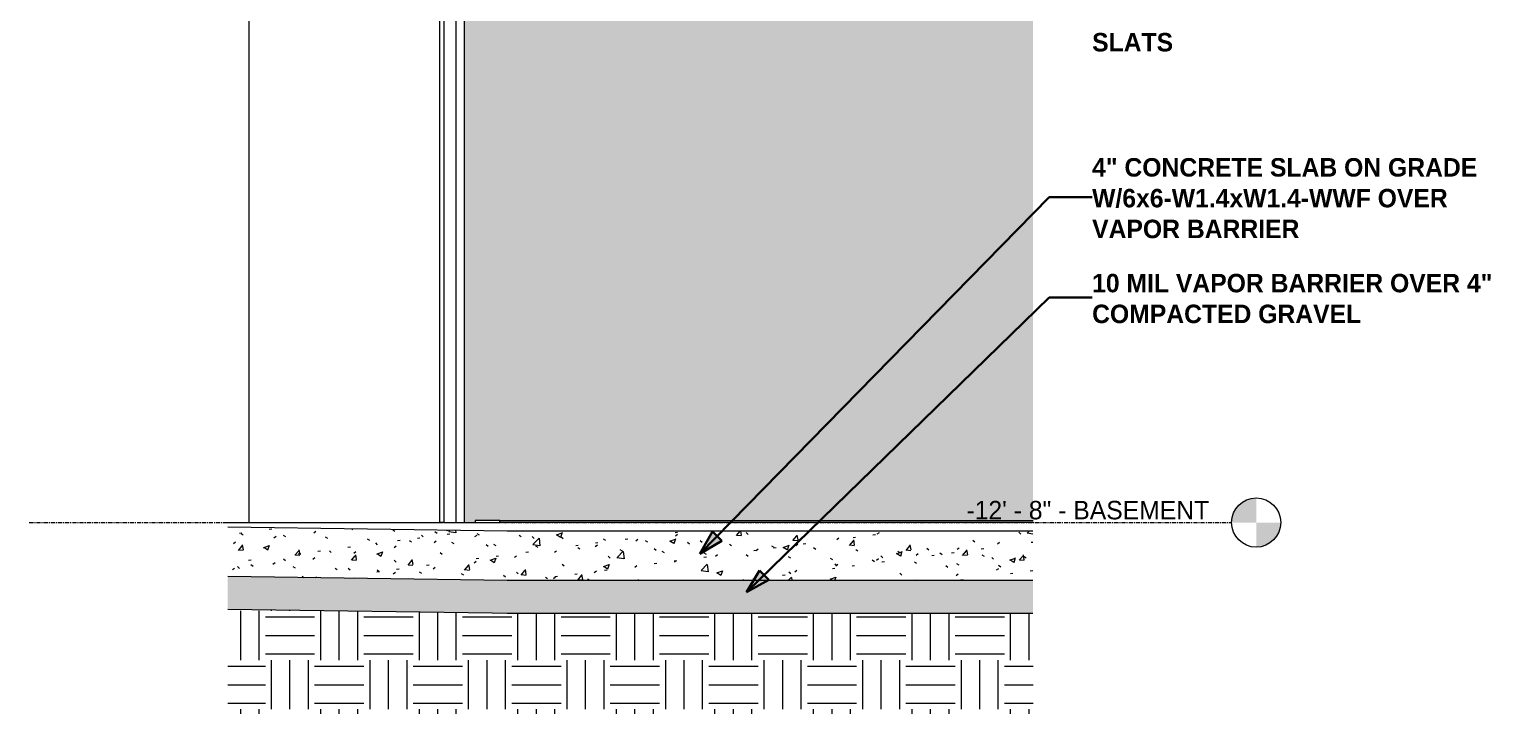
# Model space of a CAD drawing. Header units: inches. Extents: x 9847 to 10833, y -183 to 465.
# Drawn here: x 10019.2 to 10197.2, y -175.3 to -91.9 of the extents above; entities that cross this region are included whole.
import ezdxf

# ---------------------------------------------------------------- set-up
doc = ezdxf.new("R2010")
doc.units = ezdxf.units.IN
doc.header["$MEASUREMENT"] = 0
doc.linetypes.add('Grid Line 1_2_', pattern=[0.875, 0.5, -0.125, 0.125, -0.125])
for name, color, linetype, lineweight in [('0-2', 55, 'Continuous', 9), ('0-3', 250, 'Continuous', 5), ('A-DOOR-1', 7, 'Continuous', 9), ('A-DOOR-FRAM-1', 250, 'Continuous', 30), ('A-DOOR-FRAM-2', 7, 'Continuous', 9), ('A-FLOR-3', 192, 'Continuous', 9), ('A-FLOR-4', 55, 'Continuous', 9), ('A-FLOR-LEVL', 51, 'Continuous', 9), ('A-FLOR-LEVL-1', 51, 'Grid Line 1_2_', 9), ('A-FLOR-MCUT-1', 51, 'Continuous', 9), ('A-FLOR-PATT-1', 252, 'Continuous', 9), ('A-GENM-1', 55, 'Continuous', 9), ('A-GENM-2', 7, 'Continuous', 9), ('A-WALL-PATT-1', 55, 'Continuous', 9), ('C-TOPO-1', 252, 'Continuous', 9), ('G-ANNO-TEXT', 231, 'Continuous', 30), ('G-ANNO-TEXT-1', 231, 'Continuous', 9), ('S-FNDN-1', 55, 'Continuous', 9), ('S-FNDN-2', 7, 'Continuous', 9)]:
    doc.layers.add(name, color=color, linetype=linetype, lineweight=lineweight)
doc.styles.add('Century Gothic', font='ufonts.com_century-gothic.ttf', dxfattribs={"height": 2.25})
doc.styles.add('Century Gothic_B', font='GOTHICB.TTF', dxfattribs={"height": 2.25})

# ---------------------------------------------------------------- blocks, each defined once
blk = doc.blocks.new('CTR  - Topography_rvt-2-WALL SECTION - WEST STAIR - WEST WALL')
at = {"layer": 'C-TOPO-1'}
h = blk.add_hatch(dxfattribs=at)
h.set_pattern_fill('FP_1', color=256, style=0, pattern_type=2)
h.set_pattern_definition([(0, (10995.947, 72), (6, 6), [6, -6]), (0, (10995.947, 74.25), (6, 6), [6, -6]), (0, (10995.947, 76.5), (6, 6), [6, -6]), (90, (10996.697, 77.25), (-6, 6), [6, -6]), (90, (10998.947, 77.25), (-6, 6), [6, -6]), (90, (11001.197, 77.25), (-6, 6), [6, -6])])
h.paths.add_polyline_path([(10037.13, -175.29), (10037.13, -163.05), (9974.21, -163.05), (9939.07, -162.55), (9939.07, -175.29), (9988.1, -175.29)], flags=0)
blk = doc.blocks.new('Parking_Stall_Multiple - STANDARD-2220512-WALL SECTION - WEST STAIR - WEST WALL')
at = {"layer": 'A-GENM-1'}
for p, q in [((9972.19, -151.75), (10037.13, -151.75)), ((9972.19, -151.75), (10037.13, -151.75)), ((10037.13, -152), (9972.19, -152)), ((10037.13, -152), (9972.19, -152))]:
    blk.add_line(p, q, dxfattribs=at)
at = {"layer": 'A-GENM-2'}
for p, q in [((9972.19, -151.75), (9969.19, -151.75)), ((9969.19, -151.75), (9969.19, -152)), ((9969.19, -152), (9972.19, -152)), ((9972.19, -152), (9972.19, -151.75))]:
    blk.add_line(p, q, dxfattribs=at)
blk = doc.blocks.new('CHAINLINK GATE - CHAINLINK GATE-2199385-WALL SECTION - WEST STAIR - WEST WALL')
at = {"layer": 'A-DOOR-1'}
for p, q in [((9966.88, -68), (9965.38, -68)), ((9965.38, -68), (9965.38, -152)), ((9966.88, -152), (9966.88, -68)), ((9965.38, -152), (9966.88, -152))]:
    blk.add_line(p, q, dxfattribs=at)
at = {"layer": 'A-DOOR-FRAM-1'}
for p, q in [((9964.88, -65), (9964.88, -68)), ((9965.88, -65), (9964.88, -65)), ((9965.88, -68), (9965.88, -65)), ((9967.88, -65), (9966.88, -65)), ((9966.88, -65), (9966.88, -68)), ((9967.88, -68), (9967.88, -65)), ((9964.88, -68), (9965.88, -68)), ((9966.88, -68), (9967.88, -68))]:
    blk.add_line(p, q, dxfattribs=at)
at = {"layer": 'A-DOOR-FRAM-2'}
for p, q in [((9964.88, -152), (9964.88, -68)), ((9967.88, -68), (9967.88, -152)), ((9965.38, -152), (9964.88, -152)), ((9966.88, -152), (9967.88, -152))]:
    blk.add_line(p, q, dxfattribs=at)
blk = doc.blocks.new('CTR - 1st Phase - Common Walls_rvt-2-WALL SECTION - WEST STAIR - WEST WALL')
at = {"layer": 'A-WALL-PATT-1'}
h = blk.add_hatch(dxfattribs=at)
h.set_pattern_fill('FP_2', color=256, style=0, pattern_type=2)
h.set_pattern_definition([(90, (9901.19, -152), (-36.188, 2e-15), [])])
h.paths.add_polyline_path([(9964.88, -152), (9964.88, -65), (9965.88, -65), (9965.88, -21), (9939.07, -21), (9939.07, -152), (9963.59, -152)], flags=0)
at = {"layer": 'S-FNDN-1'}
for p, q in [((9946.49, -21), (9945.65, -21)), ((9939.07, -152), (9964.88, -152))]:
    blk.add_line(p, q, dxfattribs=at)
at = {"layer": 'S-FNDN-2'}
for p, q in [((9965.88, -21), (9965.88, -68)), ((9966.88, -21), (9965.88, -21)), ((9966.88, -68), (9966.88, -21)), ((9965.88, -68), (9966.88, -68))]:
    blk.add_line(p, q, dxfattribs=at)
at = {"layer": '0-2'}
for name in ['CHAINLINK GATE - CHAINLINK GATE-2199385-WALL SECTION - WEST STAIR - WEST WALL', 'Parking_Stall_Multiple - STANDARD-2220512-WALL SECTION - WEST STAIR - WEST WALL']:
    blk.add_blockref(name, (0, 0), dxfattribs=at)
blk = doc.blocks.new('CTR - 1st Phase - Structure_rvt-2-WALL SECTION - WEST STAIR - WEST WALL')
at = {"layer": 'A-WALL-PATT-1'}
h = blk.add_hatch(dxfattribs=at)
h.set_pattern_fill('FP_3', color=256, style=0, pattern_type=2)
h.set_pattern_definition([(0, (10995.947, 72), (3.84, 0.96), [0.317, -2.563, 0.317, -2.563, -15.36]), (0, (10995.947, 72), (3.84, 0.96), [-5.76, 0.317, -5.443, 0.317, -2.563, -6.72]), (0, (10995.947, 72), (3.84, 0.96), [-14.4, 0.317, -1.603, 0.317, -4.483]), (120, (10997.387, 72.48), (-2.7513844, 2.84553755), [0.317, -2.563, 0.317, -2.563, -15.36]), (120, (10997.387, 72.48), (-2.7513844, 2.84553755), [-5.76, 0.317, -5.443, 0.317, -2.563, -6.72]), (120, (10997.387, 72.48), (-2.7513844, 2.84553755), [-14.4, 0.317, -1.603, 0.317, -4.483]), (240, (10997.867, 74.4), (-1.0886156, -3.80553755), [0.317, -2.563, 0.317, -2.563, -15.36]), (240, (10997.867, 74.4), (-1.0886156, -3.80553755), [-5.76, 0.317, -5.443, 0.317, -2.563, -6.72]), (240, (10997.867, 74.4), (-1.0886156, -3.80553755), [-14.4, 0.317, -1.603, 0.317, -4.483])])
h.paths.add_polyline_path([(9967.88, -152), (9969.19, -152), (9969.19, -151.75), (10037.13, -151.75), (10037.13, -41), (9966.88, -41), (9966.88, -65), (9967.88, -65), (9967.88, -151.75)], flags=0)
blk = doc.blocks.new('Level - Level Head - Circle-50818-WALL SECTION - WEST STAIR - WEST WALL')
at = {"layer": 'A-FLOR-LEVL'}
h = blk.add_hatch(color=256, dxfattribs=at)
edge = h.paths.add_edge_path(flags=0)
edge.add_line((10064.3, 0), (10061.3, 0))
edge.add_arc((10064.3, 0), 3, 90, 180, ccw=False)
edge.add_line((10064.3, 3), (10064.3, 0))
h = blk.add_hatch(color=256, dxfattribs=at)
edge = h.paths.add_edge_path(flags=0)
edge.add_line((10064.3, -3), (10064.3, 0))
edge.add_line((10064.3, 0), (10067.3, 0))
edge.add_arc((10064.3, 0), 3, 270, 360, ccw=False)
blk.add_circle((10064.3, 0), 3, dxfattribs=at)

msp = doc.modelspace()

# ---------------------------------------------------------------- hatches: boundary and pattern name
at = {"layer": 'A-FLOR-PATT-1'}
h = msp.add_hatch(dxfattribs=at)
h.set_pattern_fill('FP_7', color=256, style=0, pattern_type=2)
h.set_pattern_definition([(50, (11100.247, 72), (6.885997, -0.602097), [0.72, -7.92]), (355, (11100.247, 72), (-1.331756, 7.220547), [0.576, -6.336]), (100.451, (11100.821, 71.95), (5.55363, 6.61819), [0.612, -6.731]), (46.184, (11100.247, 73.92), (10.24564, -1.588925), [1.08, -11.88]), (96.636, (11101.101, 73.788), (8.97244, 9.35152), [0.918, -10.096]), (351.184, (11100.247, 73.92), (8.9732, 9.35123), [0.864, -9.504]), (21, (11101.207, 73.44), (5.730726, -3.865003), [0.72, -7.92]), (326, (11101.207, 73.44), (2.33581, 6.96088), [0.576, -6.336]), (71.451, (11101.685, 73.118), (8.065876, 3.095948), [0.612, -6.731]), (37.5, (11100.247, 72), (0.116866, 3.1954784), [0.317, -5.942, 0.317, -6.115, -6.36]), (37.5, (11100.247, 72), (0.116866, 3.1954784), [-12.691, 0.317, -6.043]), (7.5, (11100.247, 72), (2.52543, 3.786025), [0.317, -3.35, 0.317, -5.798, -2.424]), (7.5, (11100.247, 72), (2.52543, 3.786025), [-9.782, 0.317, -2.107]), (327.5, (11098.107, 72), (5.1243685, -0.216176), [0.317, -2.083, 0.317, -7.171, -9.936]), (327.5, (11098.107, 72), (5.1243685, -0.216176), [-9.888, 0.317, -9.619]), (317.5, (11097.147, 72), (5.598326, 0.96141), [0.317, -2.803, 0.317, -4.656, -7.056]), (317.5, (11097.147, 72), (5.598326, 0.96141), [-8.093, 0.317, -6.739])])
h.paths.add_polyline_path([(10092.39872, -159.03665), (10141.42572, -159.03665), (10141.42572, -153.03665), (10077.37935, -153.03665), (10043.37172, -152.54629), (10043.37172, -158.54626), (10077.37935, -159.03665)], flags=0)
h = msp.add_hatch(dxfattribs=at)
h.set_pattern_fill('FP_6', color=256, style=0, pattern_type=2)
h.set_pattern_definition([(212.005, (11099.4409, 74.015), (-40.3106271, -26.8730086), [1.268, -125.493]), (213.69, (11100.247, 74.553), (-13.436241, -13.436764), [0.969, -47.478]), (198.435, (11100.65, 74.687), (-26.873024, -13.436542), [0.425, -42.065]), (180, (11101.188, 74.687), (-2e-15, -13.437), [0.537, -12.899]), (161.565, (11101.591, 74.553), (-13.436518, 1.2e-05), [0.425, -42.065]), (333.435, (11101.725, 84.227), (13.436532, 1.2e-05), [0.601, -29.444]), (296.565, (11101.591, 84.496), (13.43652, -13.436544), [0.3, -29.745]), (270, (11101.591, 85.168), (13.437, 8e-16), [0.672, -12.765]), (186.34, (11101.7249, 76.434), (-107.4926568, -13.4363962), [1.217, -120.457]), (296.565, (11104.681, 84.765), (13.43652, -13.436544), [0.3, -29.745]), (303.69, (11104.413, 85.168), (13.436764, -13.436241), [0.484, -47.962]), (229.399, (11106.5629, 79.256), (-67.1828397, -80.6196216), [1.239, -122.641]), (243.435, (11106.966, 80.062), (1.2e-05, -13.436532), [0.901, -29.144]), (213.69, (11111.668, 78.584), (-13.436241, -13.436764), [0.484, -47.962]), (33.69, (11107.637, 74.822), (13.436241, 13.436764), [0.484, -47.962]), (0, (11107.369, 74.822), (0, 13.437), [0.269, -13.168]), (333.435, (11107.1, 74.956), (13.436532, 1.2e-05), [0.3, -29.745]), (284.036, (11106.966, 75.494), (13.436545, -40.309721), [0.554, -54.847]), (270, (11106.966, 75.762), (13.437, 8e-16), [0.269, -13.168]), (243.435, (11106.966, 76.031), (1.2e-05, -13.436532), [0.3, -29.745]), (135, (11106.966, 76.165), (-13.43644, 9e-16), [0.19, -18.812]), (90, (11106.966, 76.031), (-13.437, 8e-16), [0.134, -13.302]), (18.435, (11111.803, 82.212), (26.873024, 13.436542), [0.85, -41.641]), (6.34, (11112.6089, 82.481), (107.4926568, 13.4363962), [1.217, -120.457]), (180, (11112.072, 79.256), (-2e-15, -13.437), [0.806, -12.63]), (197.354, (11114.2209, 79.928), (-40.30996214, -13.43709214), [2.252, -222.987]), (198.435, (11114.625, 80.062), (-26.873024, -13.436542), [0.425, -42.065]), (213.69, (11115.028, 80.331), (-13.436241, -13.436764), [0.484, -47.962]), (251.565, (11115.162, 80.734), (-1.2e-05, -13.436518), [0.425, -42.065]), (243.435, (11115.296, 81.003), (1.2e-05, -13.436532), [0.3, -29.745]), (270, (11115.296, 81.271), (13.437, 8e-16), [0.269, -13.168]), (293.199, (11114.8929, 82.212), (13.4363854, -26.8729472), [1.023, -101.307]), (315, (11114.49, 82.615), (13.43644, 0), [0.57, -18.432]), (0, (11113.818, 82.615), (0, 13.437), [0.672, -12.765]), (341.565, (11110.862, 79.39), (13.436518, -1.2e-05), [0.425, -42.065]), (303.69, (11110.594, 79.793), (13.436764, -13.436241), [0.484, -47.962]), (279.462, (11110.4589, 80.599), (13.43628, -67.1832013), [0.817, -80.915]), (270, (11110.459, 81.406), (13.437, 8e-16), [0.806, -12.63]), (239.036, (11110.8619, 82.077), (-13.4372, -26.8732567), [0.783, -77.565]), (188.13, (11111.8029, 82.212), (-80.6200966, -13.436299), [0.95, -94.061]), (116.565, (11101.86, 81.809), (-13.43652, 13.436544), [0.3, -29.745]), (135, (11102.128, 81.54), (-13.43644, 9e-16), [0.38, -18.622]), (168.69, (11102.8, 81.406), (-13.436897, 0.000212), [0.685, -67.829]), (191.31, (11103.472, 81.54), (-53.7465916, -13.436568), [0.685, -67.829]), (194.036, (11104.01, 81.674), (-40.309721, -13.436545), [0.554, -54.847]), (236.31, (11104.278, 82.077), (-13.436194, -26.873299), [0.484, -47.962]), (236.31, (11104.547, 82.481), (-13.436194, -26.873299), [0.484, -47.962]), (270, (11104.547, 82.884), (13.437, 8e-16), [0.403, -13.034]), (291.801, (11104.278, 83.556), (13.4361655, -26.872997), [0.724, -71.635]), (116.565, (11104.413, 80.734), (-13.43652, 13.436544), [0.601, -29.444]), (168.69, (11105.085, 80.599), (-13.436897, 0.000212), [0.685, -67.829]), (194.036, (11105.622, 80.734), (-40.309721, -13.436545), [0.554, -54.847]), (225, (11106.025, 81.137), (9e-16, -13.43644), [0.57, -18.432]), (251.565, (11106.159, 81.54), (-1.2e-05, -13.436518), [0.425, -42.065]), (296.565, (11105.891, 82.077), (13.43652, -13.436544), [0.601, -29.444]), (315, (11105.622, 82.346), (13.43644, 0), [0.38, -18.622]), (326.31, (11105.219, 82.615), (26.873299, -13.436194), [0.484, -47.962]), (0, (11104.95, 82.615), (0, 13.437), [0.269, -13.168]), (33.69, (11104.547, 82.346), (13.436241, 13.436764), [0.484, -47.962]), (71.565, (11104.413, 81.943), (1.2e-05, 13.436518), [0.425, -42.065]), (63.435, (11104.278, 81.674), (-1.2e-05, 13.436532), [0.3, -29.745]), (71.565, (11104.144, 81.271), (1.2e-05, 13.436518), [0.425, -42.065]), (104.036, (11104.144, 80.734), (-13.436545, 40.309721), [0.554, -54.847]), (45, (11103.875, 80.465), (0, 13.43644), [0.38, -18.622]), (18.435, (11103.472, 80.331), (26.873024, 13.436542), [0.425, -42.065]), (0, (11102.8, 80.331), (0, 13.437), [0.672, -12.765]), (14.036, (11102.263, 80.196), (40.309721, 13.436545), [0.554, -54.847]), (341.565, (11101.86, 80.331), (13.436518, -1.2e-05), [0.425, -42.065]), (270, (11101.86, 80.734), (13.437, 8e-16), [0.403, -13.034]), (225, (11102.263, 81.137), (9e-16, -13.43644), [0.57, -18.432]), (198.435, (11103.069, 81.406), (-26.873024, -13.436542), [0.85, -41.641]), (180, (11103.741, 81.406), (-2e-15, -13.437), [0.672, -12.765]), (153.435, (11104.01, 81.271), (-13.436532, -1.2e-05), [0.3, -29.745]), (206.565, (11109.116, 79.121), (-13.436544, -13.43652), [0.3, -29.745]), (146.31, (11109.519, 78.853), (-26.873299, 13.436194), [0.484, -47.962]), (119.745, (11110.0559, 77.912), (-40.3105597, 67.1832064), [1.083, -107.246]), (95.711, (11110.1899, 76.568), (-13.4375424, 120.930058), [1.35, -133.686]), (90, (11110.19, 76.434), (-13.437, 8e-16), [0.134, -13.302]), (63.435, (11110.056, 76.165), (-1.2e-05, 13.436532), [0.3, -29.745]), (26.565, (11109.787, 76.031), (13.436544, 13.43652), [0.3, -29.745]), (0, (11109.384, 76.031), (0, 13.437), [0.403, -13.034]), (0, (11109.25, 76.031), (0, 13.437), [0.134, -13.302]), (0, (11108.981, 76.031), (0, 13.437), [0.269, -13.168]), (326.31, (11108.578, 76.3), (26.873299, -13.436194), [0.484, -47.962]), (333.435, (11108.309, 76.434), (13.436532, 1.2e-05), [0.3, -29.745]), (284.036, (11108.175, 76.972), (13.436545, -40.3097205), [0.554, -54.847]), (270, (11108.175, 77.24), (13.437, 8e-16), [0.269, -13.168]), (270, (11108.175, 77.643), (13.437, 8e-16), [0.403, -13.034]), (258.69, (11108.309, 78.315), (-0.000212, -13.436897), [0.685, -67.829]), (231.34, (11108.8469, 78.987), (-40.3101895, -53.745816), [0.86, -85.176]), (270, (11111.668, 78.718), (13.437, 8e-16), [0.134, -13.302]), (270, (11111.668, 78.853), (13.437, 8e-16), [0.134, -13.302]), (326.31, (11111.265, 79.121), (26.873299, -13.436194), [0.484, -47.962]), (333.435, (11110.459, 79.525), (13.436532, 1.2e-05), [0.901, -29.144]), (0, (11109.787, 79.525), (0, 13.437), [0.672, -12.765]), (63.435, (11109.653, 79.256), (-1.2e-05, 13.436532), [0.3, -29.745]), (90, (11109.653, 78.718), (-13.437, 8e-16), [0.537, -12.899]), (135, (11110.056, 78.315), (-13.43644, 9e-16), [0.57, -18.432]), (161.565, (11110.459, 78.181), (-13.436518, 1.2e-05), [0.425, -42.065]), (180, (11110.862, 78.181), (-2e-15, -13.437), [0.403, -13.034]), (198.435, (11111.265, 78.315), (-26.873024, -13.436542), [0.425, -42.065]), (351.87, (11106.0249, 85.571), (13.4370087, -0.000259), [1.9, -93.111]), (14.036, (11105.488, 85.437), (40.309721, 13.436545), [0.554, -54.847]), (53.13, (11105.085, 84.899), (26.873672, 40.309752), [0.672, -66.511]), (95.194, (11105.2189, 83.421), (-13.4351326, 134.3664647), [1.484, -146.928]), (101.31, (11105.353, 82.749), (-13.436568, 53.7465916), [0.685, -67.829]), (143.13, (11105.891, 82.346), (-40.309752, 26.873672), [0.672, -66.511]), (161.565, (11106.294, 82.212), (-13.436518, 1.2e-05), [0.425, -42.065]), (198.435, (11106.697, 82.346), (-26.873024, -13.436542), [0.425, -42.065]), (225, (11107.369, 83.018), (9e-16, -13.43644), [0.95, -18.052]), (228.814, (11108.3089, 84.093), (-80.6198072, -94.0561774), [1.428, -141.405]), (251.565, (11108.444, 84.496), (-1.2e-05, -13.436518), [0.425, -42.065]), (270, (11108.444, 84.63), (13.437, 8e-16), [0.134, -13.302]), (288.435, (11108.309, 85.034), (13.436542, -26.873024), [0.425, -42.065]), (326.31, (11107.906, 85.302), (26.873299, -13.436194), [0.484, -47.962]), (90, (11101.725, 82.077), (-13.437, 8e-16), [0.941, -12.496]), (338.199, (11103.607, 83.824), (40.3099116, -13.436441), [0.724, -71.635]), (0, (11102.8, 83.824), (0, 13.437), [0.806, -12.63]), (30.964, (11102.1279, 83.421), (40.3102852, 26.8733136), [0.783, -77.565]), (45, (11101.725, 83.018), (0, 13.43644), [0.57, -18.432]), (90, (11099.576, 77.778), (-13.437, 8e-16), [0.941, -12.496]), (116.565, (11099.979, 76.972), (-13.43652, 13.436544), [0.901, -29.144]), (153.435, (11100.785, 76.568), (-13.436532, -1.2e-05), [0.901, -29.144]), (180, (11101.457, 76.568), (-2e-15, -13.437), [0.672, -12.765]), (218.66, (11102.1279, 77.106), (-13.436833, -13.4362984), [0.86, -85.176]), (231.34, (11102.6659, 77.778), (-40.3101895, -53.745816), [0.86, -85.176]), (213.69, (11103.472, 78.315), (-13.436241, -13.436764), [0.969, -47.478]), (239.036, (11103.8749, 78.987), (-13.4372, -26.8732567), [0.783, -77.565]), (270, (11103.875, 79.256), (13.437, 8e-16), [0.269, -13.168]), (270, (11103.875, 79.659), (13.437, 8e-16), [0.403, -13.034]), (315, (11103.472, 80.062), (13.43644, 0), [0.57, -18.432]), (350.538, (11102.6659, 80.196), (13.4368224, 7.56e-05), [0.817, -80.915]), (14.036, (11101.591, 79.928), (40.309721, 13.436545), [1.108, -54.293]), (18.435, (11100.382, 79.525), (26.873024, 13.436542), [1.275, -41.216]), (45, (11099.979, 79.121), (0, 13.43644), [0.57, -18.432]), (45, (11099.576, 78.718), (0, 13.43644), [0.57, -18.432]), (108.435, (11102.532, 75.762), (-13.436542, 26.873024), [0.85, -41.641]), (126.87, (11102.935, 75.225), (-13.436224, 13.436576), [0.672, -66.511]), (146.31, (11103.338, 74.956), (-26.873299, 13.436194), [0.484, -47.962]), (161.565, (11103.741, 74.822), (-13.436518, 1.2e-05), [0.425, -42.065]), (135, (11104.144, 74.419), (-13.43644, 9e-16), [0.57, -18.432]), (161.565, (11104.547, 74.284), (-13.436518, 1.2e-05), [0.425, -42.065]), (180, (11104.95, 74.284), (-2e-15, -13.437), [0.403, -13.034]), (206.565, (11105.219, 74.419), (-13.436544, -13.43652), [0.3, -29.745]), (206.565, (11105.756, 74.687), (-13.436544, -13.43652), [0.601, -29.444]), (189.462, (11106.5629, 74.822), (-67.1832013, -13.43628), [0.817, -80.915]), (243.435, (11106.831, 75.359), (1.2e-05, -13.436532), [0.601, -29.444]), (270, (11106.831, 75.494), (13.437, 8e-16), [0.134, -13.302]), (270, (11106.831, 75.762), (13.437, 8e-16), [0.269, -13.168]), (326.31, (11106.428, 76.568), (26.873299, -13.436194), [0.484, -47.962]), (327.995, (11105.3529, 77.24), (67.1829352, -40.309468), [1.268, -125.493]), (329.036, (11104.6809, 77.643), (26.8732567, -13.4372), [0.783, -77.565]), (341.565, (11103.875, 77.912), (13.436518, -1.2e-05), [0.85, -41.641]), (0, (11103.338, 77.912), (0, 13.437), [0.537, -12.899]), (33.69, (11102.935, 77.643), (13.436241, 13.436764), [0.484, -47.962]), (53.13, (11102.532, 77.106), (26.873672, 40.309752), [0.672, -66.511]), (63.435, (11102.263, 76.568), (-1.2e-05, 13.436532), [0.601, -29.444]), (225, (11108.444, 75.494), (9e-16, -13.43644), [0.57, -18.432]), (236.31, (11108.712, 75.897), (-13.436194, -26.873299), [0.484, -47.962]), (270, (11108.712, 76.031), (13.437, 8e-16), [0.134, -13.302]), (315, (11108.444, 76.3), (13.43644, 0), [0.38, -18.622]), (333.435, (11107.906, 76.568), (13.436532, 1.2e-05), [0.601, -29.444]), (18.435, (11107.1, 76.3), (26.873024, 13.436542), [0.85, -41.641]), (75.964, (11106.966, 75.762), (-0.0003, 13.436231), [0.554, -54.847]), (71.565, (11100.919, 73.209), (1.2e-05, 13.436518), [0.425, -42.065]), (135, (11101.188, 72.941), (-13.43644, 9e-16), [0.38, -18.622]), (146.31, (11101.591, 72.672), (-26.873299, 13.436194), [0.484, -47.962]), (153.435, (11102.128, 72.403), (-13.436532, -1.2e-05), [0.601, -29.444]), (180, (11102.263, 72.403), (-2e-15, -13.437), [0.134, -13.302]), (161.565, (11102.666, 72.269), (-13.436518, 1.2e-05), [0.425, -42.065]), (180, (11103.203, 72.269), (-2e-15, -13.437), [0.537, -12.899]), (198.435, (11103.607, 72.403), (-26.873024, -13.436542), [0.425, -42.065]), (210.964, (11104.2779, 72.806), (-40.3102852, -26.8733136), [0.783, -77.565]), (206.565, (11104.547, 72.941), (-13.436544, -13.43652), [0.3, -29.745]), (251.565, (11104.681, 73.344), (-1.2e-05, -13.436518), [0.425, -42.065]), (303.69, (11104.413, 73.747), (13.436764, -13.436241), [0.484, -47.962]), (306.87, (11104.01, 74.284), (13.436224, -13.436576), [0.672, -66.511]), (323.13, (11103.472, 74.687), (40.309752, -26.873672), [0.672, -66.511]), (345.964, (11102.935, 74.822), (13.436231, 0.0003), [0.554, -54.847]), (18.435, (11102.532, 74.687), (26.873024, 13.436542), [0.425, -42.065]), (30.964, (11101.8599, 74.284), (40.3102852, 26.8733136), [0.783, -77.565]), (39.806, (11101.0539, 73.612), (13.4366017, 13.4362908), [1.049, -103.894]), (135, (11105.085, 72.403), (-13.43644, 9e-16), [0.19, -18.812]), (153.435, (11105.353, 72.269), (-13.436532, -1.2e-05), [0.3, -29.745]), (191.31, (11106.025, 72.403), (-53.7465916, -13.436568), [0.685, -67.829]), (165.964, (11106.563, 72.269), (-13.436231, -0.0003), [0.554, -54.847]), (175.236, (11108.1749, 72.134), (-13.4364265, -8.21e-05), [1.618, -160.181]), (206.565, (11108.444, 72.269), (-13.436544, -13.43652), [0.3, -29.745]), (225, (11108.712, 72.537), (9e-16, -13.43644), [0.38, -18.622]), (270, (11108.712, 73.209), (13.437, 8e-16), [0.672, -12.765]), (270, (11108.712, 73.612), (13.437, 8e-16), [0.403, -13.034]), (308.66, (11108.1749, 74.284), (13.4362984, -13.436833), [0.86, -85.176]), (338.199, (11107.503, 74.553), (40.3099116, -13.436441), [0.724, -71.635]), (348.69, (11106.831, 74.687), (13.436897, -0.000212), [0.685, -67.829]), (18.435, (11105.622, 74.284), (26.873024, 13.436542), [1.275, -41.216]), (36.87, (11105.085, 73.881), (13.436576, 13.436224), [0.672, -66.511]), (68.199, (11104.816, 73.209), (13.436441, 40.3099116), [0.724, -71.635]), (101.31, (11104.95, 72.537), (-13.436568, 53.7465916), [0.685, -67.829]), (348.69, (11103.741, 85.302), (13.436897, -0.000212), [0.685, -67.829]), (354.806, (11102.2629, 85.437), (13.4361385, -0.0003521), [1.484, -146.928]), (0, (11101.86, 85.437), (0, 13.437), [0.403, -13.034]), (45, (11101.591, 85.168), (0, 13.43644), [0.38, -18.622]), (180, (11102.666, 83.959), (-2e-15, -13.437), [0.403, -13.034]), (188.13, (11103.6069, 84.093), (-80.6200966, -13.436299), [0.95, -94.061]), (172.875, (11104.6809, 83.959), (-13.4368068, -0.000376), [1.083, -107.246]), (225, (11104.816, 84.093), (9e-16, -13.43644), [0.19, -18.812]), (270, (11104.816, 84.496), (13.437, 8e-16), [0.403, -13.034]), (161.565, (11109.116, 84.899), (-13.436518, 1.2e-05), [0.425, -42.065]), (180, (11109.653, 84.899), (-2e-15, -13.437), [0.537, -12.899]), (198.435, (11110.056, 85.034), (-26.873024, -13.436542), [0.425, -42.065]), (170.538, (11110.8619, 84.899), (-13.4368224, -7.56e-05), [0.817, -80.915]), (213.69, (11111.265, 85.168), (-13.436241, -13.436764), [0.484, -47.962]), (270, (11111.265, 85.302), (13.437, 8e-16), [0.134, -13.302]), (296.565, (11111.131, 85.571), (13.43652, -13.436544), [0.3, -29.745]), (341.565, (11110.325, 85.84), (13.436518, -1.2e-05), [0.85, -41.641]), (341.565, (11109.519, 86.108), (13.436518, -1.2e-05), [0.85, -41.641]), (14.036, (11108.981, 85.974), (40.3097205, 13.436545), [0.554, -54.847]), (45, (11108.578, 85.571), (0, 13.43644), [0.57, -18.432]), (104.036, (11108.712, 85.034), (-13.436545, 40.3097205), [0.554, -54.847]), (0, (11098.232, 73.344), (0, 13.437), [0.134, -13.302]), (315, (11097.963, 73.612), (13.43644, 0), [0.38, -18.622]), (274.764, (11097.8289, 75.225), (13.437683, -147.8026001), [1.618, -160.181]), (255.964, (11097.963, 75.762), (0.0003, -13.436231), [0.554, -54.847]), (225, (11098.232, 76.031), (9e-16, -13.43644), [0.38, -18.622]), (198.435, (11099.441, 76.434), (-26.873024, -13.436542), [1.275, -41.216]), (180, (11099.576, 76.434), (-2e-15, -13.437), [0.134, -13.302]), (171.87, (11100.5159, 76.3), (-13.4370087, 0.000259), [0.95, -94.061]), (146.31, (11102.128, 76.165), (-26.873299, 13.436194), [0.484, -47.962]), (108.435, (11102.397, 75.359), (-13.436542, 26.873024), [0.85, -41.641]), (90, (11102.397, 75.225), (-13.437, 8e-16), [0.134, -13.302]), (71.565, (11102.263, 74.822), (1.2e-05, 13.436518), [0.425, -42.065]), (26.565, (11101.994, 74.687), (13.436544, 13.43652), [0.3, -29.745]), (18.435, (11101.591, 74.553), (26.873024, 13.436542), [0.425, -42.065]), (126.87, (11108.847, 73.612), (-13.436224, 13.436576), [0.672, -66.511]), (123.69, (11109.116, 73.209), (-13.436764, 13.436241), [0.484, -47.962]), (149.036, (11109.7869, 72.806), (-26.8732567, 13.4372), [0.783, -77.565]), (168.69, (11110.459, 72.672), (-13.436897, 0.000212), [0.685, -67.829]), (213.69, (11110.862, 72.941), (-13.436241, -13.436764), [0.484, -47.962]), (251.565, (11110.997, 73.344), (-1.2e-05, -13.436518), [0.425, -42.065]), (270, (11110.997, 73.478), (13.437, 8e-16), [0.134, -13.302]), (279.462, (11110.8619, 74.284), (13.43628, -67.1832013), [0.817, -80.915]), (243.435, (11110.997, 74.553), (1.2e-05, -13.436532), [0.3, -29.745]), (270, (11110.997, 74.687), (13.437, 8e-16), [0.134, -13.302]), (296.565, (11110.594, 75.494), (13.43652, -13.436544), [0.901, -29.144]), (329.036, (11109.9219, 75.897), (26.8732567, -13.4372), [0.783, -77.565]), (8.13, (11108.9809, 75.762), (80.6200966, 13.436299), [0.95, -94.061]), (45, (11108.444, 75.225), (0, 13.43644), [0.76, -18.242]), (45, (11108.175, 74.956), (0, 13.43644), [0.38, -18.622]), (90, (11108.175, 74.553), (-13.437, 8e-16), [0.403, -13.034]), (123.69, (11108.444, 74.15), (-13.436764, 13.436241), [0.484, -47.962]), (101.31, (11110.459, 76.568), (-13.436568, 53.7465916), [0.685, -67.829]), (108.435, (11110.594, 76.165), (-13.436542, 26.873024), [0.425, -42.065]), (135, (11110.728, 76.031), (-13.43644, 9e-16), [0.19, -18.812]), (180, (11111.131, 76.031), (-2e-15, -13.437), [0.403, -13.034]), (213.69, (11111.534, 76.3), (-13.436241, -13.436764), [0.484, -47.962]), (187.125, (11112.6089, 76.434), (-94.0566594, -13.437028), [1.083, -107.246]), (236.31, (11112.878, 76.837), (-13.436194, -26.873299), [0.484, -47.962]), (270, (11112.878, 76.972), (13.437, 8e-16), [0.134, -13.302]), (288.435, (11112.743, 77.375), (13.436542, -26.873024), [0.425, -42.065]), (285.945, (11112.4749, 78.315), (13.4366066, -40.3096492), [0.978, -96.842]), (315, (11112.206, 78.584), (13.43644, 0), [0.38, -18.622]), (18.435, (11111.803, 78.45), (26.873024, 13.436542), [0.425, -42.065]), (29.745, (11110.8619, 77.912), (67.1832064, 40.3105597), [1.083, -107.246]), (18.435, (11110.459, 77.778), (26.873024, 13.436542), [0.425, -42.065]), (75.964, (11110.325, 77.24), (-0.0003, 13.436231), [0.554, -54.847]), (180, (11106.428, 80.734), (-2e-15, -13.437), [0.403, -13.034]), (180, (11106.697, 80.734), (-2e-15, -13.437), [0.269, -13.168]), (135, (11106.966, 80.465), (-13.43644, 9e-16), [0.38, -18.622]), (90, (11106.966, 80.062), (-13.437, 8e-16), [0.403, -13.034]), (26.565, (11104.95, 77.912), (13.436544, 13.43652), [0.901, -29.144]), (341.565, (11104.547, 78.046), (13.436518, -1.2e-05), [0.425, -42.065]), (300.964, (11104.1439, 78.718), (26.8733136, -40.3102852), [0.783, -77.565]), (71.565, (11106.697, 79.121), (1.2e-05, 13.436518), [0.425, -42.065]), (90, (11106.697, 78.45), (-13.437, 8e-16), [0.672, -12.765]), (123.69, (11106.966, 78.046), (-13.436764, 13.436241), [0.484, -47.962]), (153.435, (11107.503, 77.778), (-13.436532, -1.2e-05), [0.601, -29.444]), (198.435, (11107.906, 77.912), (-26.873024, -13.436542), [0.425, -42.065]), (243.435, (11108.041, 78.181), (1.2e-05, -13.436532), [0.3, -29.745]), (255.964, (11108.175, 78.718), (0.0003, -13.436231), [0.554, -54.847]), (251.565, (11108.309, 79.121), (-1.2e-05, -13.436518), [0.425, -42.065]), (291.801, (11108.041, 79.793), (13.4361655, -26.872997), [0.724, -71.635]), (323.13, (11107.503, 80.196), (40.309752, -26.873672), [0.672, -66.511]), (18.435, (11107.1, 80.062), (26.873024, 13.436542), [0.425, -42.065]), (63.435, (11106.831, 79.525), (-1.2e-05, 13.436532), [0.601, -29.444]), (135, (11105.756, 77.106), (-13.43644, 9e-16), [0.57, -18.432]), (149.036, (11106.4279, 76.703), (-26.8732567, 13.4372), [0.783, -77.565]), (146.31, (11106.831, 76.434), (-26.873299, 13.436194), [0.484, -47.962]), (180, (11107.1, 76.434), (-2e-15, -13.437), [0.269, -13.168]), (210.964, (11107.7719, 76.837), (-40.3102852, -26.8733136), [0.783, -77.565]), (243.435, (11107.906, 77.106), (1.2e-05, -13.436532), [0.3, -29.745]), (303.69, (11107.637, 77.509), (13.436764, -13.436241), [0.484, -47.962]), (321.34, (11106.9659, 78.046), (53.745816, -40.3101895), [0.86, -85.176]), (345.964, (11106.428, 78.181), (13.436231, 0.0003), [0.554, -54.847]), (11.31, (11105.756, 78.046), (53.7465916, 13.436568), [0.685, -67.829]), (26.565, (11105.488, 77.912), (13.436544, 13.43652), [0.3, -29.745]), (71.565, (11105.353, 77.509), (1.2e-05, 13.436518), [0.425, -42.065]), (15.945, (11105.0849, 80.465), (40.3096492, 13.4366066), [0.978, -96.842]), (29.745, (11104.1439, 79.928), (67.1832064, 40.3105597), [1.083, -107.246]), (63.435, (11104.01, 79.659), (-1.2e-05, 13.436532), [0.3, -29.745]), (90, (11104.01, 79.256), (-13.437, 8e-16), [0.403, -13.034]), (104.036, (11104.144, 78.718), (-13.436545, 40.309721), [0.554, -54.847]), (120.964, (11104.5469, 78.046), (-26.8733136, 40.3102852), [0.783, -77.565]), (153.435, (11112.072, 85.168), (-13.436532, -1.2e-05), [0.3, -29.745]), (180, (11112.34, 85.168), (-2e-15, -13.437), [0.269, -13.168]), (209.745, (11113.2809, 85.705), (-67.1832064, -40.3105597), [1.083, -107.246]), (225, (11113.818, 86.243), (9e-16, -13.43644), [0.76, -18.242]), (239.036, (11114.2209, 86.915), (-13.4372, -26.8732567), [0.783, -77.565]), (239.036, (11114.6249, 87.587), (-13.4372, -26.8732567), [0.783, -77.565]), (270, (11114.625, 87.721), (13.437, 8e-16), [0.134, -13.302]), (333.435, (11114.356, 87.855), (13.436532, 1.2e-05), [0.3, -29.745]), (0, (11113.953, 87.855), (0, 13.437), [0.403, -13.034]), (45, (11113.55, 87.452), (0, 13.43644), [0.57, -18.432]), (26.565, (11111.937, 86.646), (13.436544, 13.43652), [1.803, -28.243]), (30.964, (11111.2649, 86.243), (40.3102852, 26.8733136), [0.783, -77.565]), (90, (11111.265, 85.974), (-13.437, 8e-16), [0.269, -13.168]), (128.66, (11111.8029, 85.302), (-13.4362984, 13.436833), [0.86, -85.176]), (255.964, (11110.325, 80.868), (0.0003, -13.436231), [0.554, -54.847]), (281.31, (11110.19, 81.54), (13.436568, -53.7465916), [0.685, -67.829]), (309.806, (11109.5189, 82.346), (13.4362908, -13.4366017), [1.049, -103.894]), (329.036, (11108.8469, 82.749), (26.8732567, -13.4372), [0.783, -77.565]), (345.964, (11108.309, 82.884), (13.436231, 0.0003), [0.554, -54.847]), (0, (11107.772, 82.884), (0, 13.437), [0.537, -12.899]), (26.565, (11107.234, 82.615), (13.436544, 13.43652), [0.601, -29.444]), (45, (11106.831, 82.212), (0, 13.43644), [0.57, -18.432]), (53.13, (11106.428, 81.674), (26.873672, 40.309752), [0.672, -66.511]), (90, (11106.428, 81.271), (-13.437, 8e-16), [0.403, -13.034]), (135, (11106.831, 80.868), (-13.43644, 9e-16), [0.57, -18.432]), (144.462, (11107.7719, 80.196), (-40.3095313, 26.8733096), [1.156, -114.43]), (135, (11108.444, 79.525), (-13.43644, 9e-16), [0.95, -18.052]), (153.435, (11108.981, 79.256), (-13.436532, -1.2e-05), [0.601, -29.444]), (206.565, (11109.519, 79.525), (-13.436544, -13.43652), [0.601, -29.444]), (230.194, (11110.1899, 80.331), (-53.7471842, -67.182341), [1.049, -103.894]), (66.801, (11108.4439, 83.556), (26.8740486, 67.1828756), [1.023, -101.307]), (90, (11108.444, 83.152), (-13.437, 8e-16), [0.403, -13.034]), (153.435, (11108.712, 83.018), (-13.436532, -1.2e-05), [0.3, -29.745]), (153.435, (11109.25, 82.749), (-13.436532, -1.2e-05), [0.601, -29.444]), (149.036, (11109.9219, 82.346), (-26.8732567, 13.4372), [0.783, -77.565]), (180, (11110.594, 82.346), (-2e-15, -13.437), [0.672, -12.765]), (180, (11111.4, 82.346), (-2e-15, -13.437), [0.806, -12.63]), (213.69, (11111.803, 82.615), (-13.436241, -13.436764), [0.484, -47.962]), (243.435, (11112.072, 83.152), (1.2e-05, -13.436532), [0.601, -29.444]), (277.125, (11111.9369, 84.227), (13.437028, -94.0566594), [1.083, -107.246]), (315, (11111.668, 84.496), (13.43644, 0), [0.38, -18.622]), (341.565, (11111.265, 84.63), (13.436518, -1.2e-05), [0.425, -42.065]), (352.875, (11110.1899, 84.765), (13.4368068, 0.000376), [1.083, -107.246]), (0, (11109.519, 84.765), (0, 13.437), [0.672, -12.765]), (21.801, (11108.847, 84.496), (26.872997, 13.4361655), [0.724, -71.635]), (90, (11114.893, 83.824), (-13.437, 8e-16), [0.537, -12.899]), (90, (11114.893, 83.287), (-13.437, 8e-16), [0.537, -12.899]), (56.31, (11114.625, 82.884), (13.436194, 26.873299), [0.484, -47.962]), (18.435, (11114.221, 82.749), (26.873024, 13.436542), [0.425, -42.065]), (0, (11112.878, 82.749), (0, 13.437), [1.344, -12.093]), (341.565, (11112.475, 82.884), (13.436518, -1.2e-05), [0.425, -42.065]), (296.565, (11112.34, 83.152), (13.43652, -13.436544), [0.3, -29.745]), (278.13, (11112.2059, 84.093), (13.436299, -80.6200966), [0.95, -94.061]), (270, (11112.206, 84.227), (13.437, 8e-16), [0.134, -13.302]), (251.565, (11112.34, 84.63), (-1.2e-05, -13.436518), [0.425, -42.065]), (225, (11112.743, 85.034), (9e-16, -13.43644), [0.57, -18.432]), (218.66, (11113.4149, 85.571), (-13.436833, -13.4362984), [0.86, -85.176]), (225, (11113.818, 85.974), (9e-16, -13.43644), [0.57, -18.432]), (206.565, (11114.087, 86.108), (-13.436544, -13.43652), [0.3, -29.745]), (180, (11114.356, 86.108), (-2e-15, -13.437), [0.269, -13.168]), (123.69, (11114.625, 85.705), (-13.436764, 13.436241), [0.484, -47.962]), (108.435, (11114.759, 85.302), (-13.436542, 26.873024), [0.425, -42.065]), (98.13, (11114.8929, 84.362), (-13.436299, 80.6200966), [0.95, -94.061])])
h.paths.add_polyline_path([(10092.39872, -163.03665), (10141.42572, -163.03665), (10141.42572, -159.03665), (10077.37935, -159.03665), (10043.37172, -158.54626), (10043.37172, -162.54626), (10077.37935, -163.03665)], flags=0)
at = {"layer": 'G-ANNO-TEXT'}
for points in [[(10100.87212, -155.80404), (10103.54522, -154.22268), (10102.39641, -153.09799)], [(10106.53171, -160.491), (10109.24171, -158.97375), (10108.12001, -157.82202)]]:
    msp.add_hatch(color=256, dxfattribs=at).paths.add_polyline_path(points, flags=0)

# ---------------------------------------------------------------- linework, layer by layer
at = {"layer": 'A-FLOR-3'}
for p, q in [((10077.37935, -153.03665), (10043.37172, -152.54626)), ((10141.42572, -153.03665), (10077.37935, -153.03665)), ((10043.37172, -162.54626), (10078.51143, -163.05298)), ((10077.37935, -163.03665), (10141.42572, -163.03665))]:
    msp.add_line(p, q, dxfattribs=at)
at = {"layer": 'A-FLOR-4'}
msp.add_line((10072.17677, -152), (10073.48927, -152), dxfattribs=at)
at = {"layer": 'A-FLOR-LEVL-1'}
msp.add_line((10019.20124, -152), (10165.5978, -152), dxfattribs=at)
at = {"layer": 'A-FLOR-MCUT-1'}
for p, q in [((10043.37172, -158.54626), (10077.37935, -159.03665)), ((10077.37935, -159.03665), (10141.42572, -159.03665))]:
    msp.add_line(p, q, dxfattribs=at)
at = {"layer": 'G-ANNO-TEXT'}
for p, q in [((10100.87212, -155.80404), (10143.39448, -112.36985)), ((10143.39448, -112.36985), (10148.62493, -112.36985)), ((10106.53171, -160.491), (10143.39448, -124.58939)), ((10143.39448, -124.58939), (10148.62493, -124.58939)), ((10102.39641, -153.09799), (10100.87212, -155.80404)), ((10100.87212, -155.80404), (10103.54522, -154.22268)), ((10103.54522, -154.22268), (10102.39641, -153.09799)), ((10108.12001, -157.82202), (10106.53171, -160.491)), ((10109.24171, -158.97375), (10108.12001, -157.82202)), ((10106.53171, -160.491), (10109.24171, -158.97375))]:
    msp.add_line(p, q, dxfattribs=at)

# ---------------------------------------------------------------- block references
at = {"layer": '0-3'}
for name in ['CTR - 1st Phase - Structure_rvt-2-WALL SECTION - WEST STAIR - WEST WALL', 'CTR - 1st Phase - Common Walls_rvt-2-WALL SECTION - WEST STAIR - WEST WALL', 'CTR  - Topography_rvt-2-WALL SECTION - WEST STAIR - WEST WALL']:
    msp.add_blockref(name, (104.29988, 0), dxfattribs=at)
at = {"layer": 'A-FLOR-LEVL'}
msp.add_blockref('Level - Level Head - Circle-50818-WALL SECTION - WEST STAIR - WEST WALL', (104.29988, -152), dxfattribs=at)

# ---------------------------------------------------------------- texts
at = {"layer": 'A-FLOR-LEVL', "insert": (10133.31773, -149.3623), "char_height": 2.25, "width": 35.67825, "attachment_point": 1, "style": 'Century Gothic'}
msp.add_mtext('-12\' - 8" - BASEMENT', dxfattribs=at)
at = {"layer": 'G-ANNO-TEXT-1', "char_height": 2.25, "attachment_point": 1, "style": 'Century Gothic_B'}
for s, insert, width in [('SLATS', (10148.62493, -92.37648), 10.22625), ('4" CONCRETE SLAB ON GRADE', (10148.62493, -107.61808), 56.13075), ('W/6x6-W1.4xW1.4-WWF OVER', (10148.62493, -111.36808), 55.22175), ('VAPOR BARRIER', (10148.62493, -115.11808), 29.46675), ('10 MIL VAPOR BARRIER OVER 4"', (10148.62493, -121.71321), 58.176), ('COMPACTED GRAVEL', (10148.62493, -125.46321), 40.1475)]:
    msp.add_mtext(s, dxfattribs=dict(at, insert=insert, width=width))

doc.saveas('drawing.dxf')
